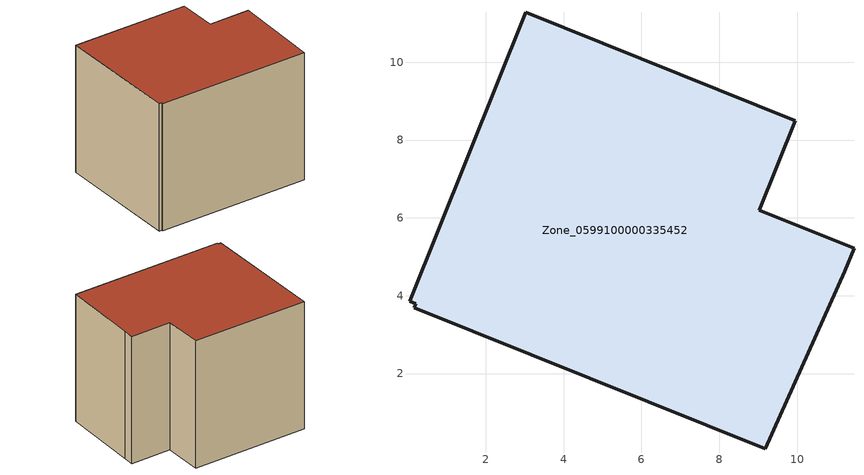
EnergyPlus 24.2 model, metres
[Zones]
Zone_0599100000335452
 floor ground (C_G): 0.04,3.86 3.02,11.28 9.95,8.49 9.03,6.2 11.46,5.22 11.22,4.62 9.18,0.07 0.16,3.69 0.2,3.8 z0
 wall outside (C_F): 9.03,6.2 9.95,8.49 3.02,11.28 0.04,3.86 0.2,3.8 0.16,3.69 9.18,0.07 11.22,4.62 11.46,5.22 9.03,6.2 z0:8.24
 roof outside (C_R): 3.02,11.28 0.04,3.86 0.2,3.8 0.16,3.69 9.18,0.07 11.22,4.62 11.46,5.22 9.03,6.2 9.95,8.49 z8.24
[BUILDING]
Pand.0599100000335452: North Axis=0; Terrain=City; Loads Convergence Tolerance Value=0.04; Temperature Convergence Tolerance Value=0.4; Solar Distribution=FullExterior; Maximum Number of Warmup Days=25; Minimum Number of Warmup Days=1
[Site:Location]
Rotterdam.The.Hague.AP_ZH_NLD Design_Conditions: Latitude=51.96; Longitude=4.45; Time Zone=1; Elevation=-4.5
[SITE:GROUNDTEMPERATURE:BUILDINGSURFACE]
18, 18, 18, 18, 18, 18, 18, 18, 18, 18, 18, 18
[MATERIAL] Thermal Absorptance=0.9; Solar Absorptance=0.7; Visible Absorptance=0.7
Name | Roughness | Thickness | Conductivity | Density | Specific Heat
G.TI.1975-1991 | MediumSmooth | 0.15 | 0.288461 | 540 | 1210
F.TI.1975-1991 | Rough | 0.3 | 0.230769 | 1920 | 840
R.TI.1975-1991 | MediumRough | 0.2 | 0.153846 | 1500 | 1000
[CONSTRUCTION]
C_G: G.TI.1975-1991
C_F: F.TI.1975-1991
C_R: R.TI.1975-1991
[ZONE]
Zone_0599100000335452: Type=1; Multiplier=1; Ceiling Height=Autocalculate; Volume=Autocalculate; Floor Area=autocalculate; Part of Total Floor Area=Yes
[ZONEINFILTRATION:DESIGNFLOWRATE]
Infil_Zone_0599100000335452: Zone or ZoneList or Space or SpaceList=Zone_0599100000335452; Schedule=AlwaysOn; Design Flow Rate Calculation Method=Flow/Area; Flow Rate per Floor Area=0.003; Constant Term Coefficient=1; Temperature Term Coefficient=0; Velocity Term Coefficient=0; Velocity Squared Term Coefficient=0
[HVACTEMPLATE:ZONE:IDEALLOADSAIRSYSTEM]
Zone_0599100000335452: Maximum Heating Supply Air Temperature=50; Minimum Cooling Supply Air Temperature=13; Maximum Heating Supply Air Humidity Ratio=0.0156; Minimum Cooling Supply Air Humidity Ratio=0.0077; Heating Limit=NoLimit; Cooling Limit=NoLimit; Dehumidification Control Type=ConstantSensibleHeatRatio; Cooling Sensible Heat Ratio=0.7; Dehumidification Setpoint=60; Humidification Control Type=None; Humidification Setpoint=30; Outdoor Air Method=None; Outdoor Air Flow Rate per Person=0.00944; Outdoor Air Flow Rate per Zone Floor Area=0; Outdoor Air Flow Rate per Zone=0; Demand Controlled Ventilation Type=None; Outdoor Air Economizer Type=NoEconomizer; Heat Recovery Type=None; Sensible Heat Recovery Effectiveness=0.7; Latent Heat Recovery Effectiveness=0.65
[ZONECONTROL:THERMOSTAT]
ThermostatControl_Zone_0599100000335452: Zone or ZoneList=Zone_0599100000335452; Control Type Schedule=DualSetpointControlType; Control 1=Thermostat_Zone_0599100000335452; Temperature Difference Between Cutout And Setpoint=0
[THERMOSTATSETPOINT:DUALSETPOINT]
Thermostat_Zone_0599100000335452: Heating Setpoint Temperature Schedule=HeatingSetpoint_Zone_0599100000335452; Cooling Setpoint Temperature Schedule=CoolingSetpoint_Zone_0599100000335452
[SCHEDULE:COMPACT]
HeatingSetpoint_Zone_0599100000335452: Through: 12/31, For: AllDays, Until: 24:00, 21
CoolingSetpoint_Zone_0599100000335452: Through: 12/31, For: AllDays, Until: 24:00, 24
DualSetpointControlType: Through: 12/31, For: AllDays, Until: 24:00, 4
AlwaysOn: Through: 12/31, For: AllDays, Until: 24:00, 1
